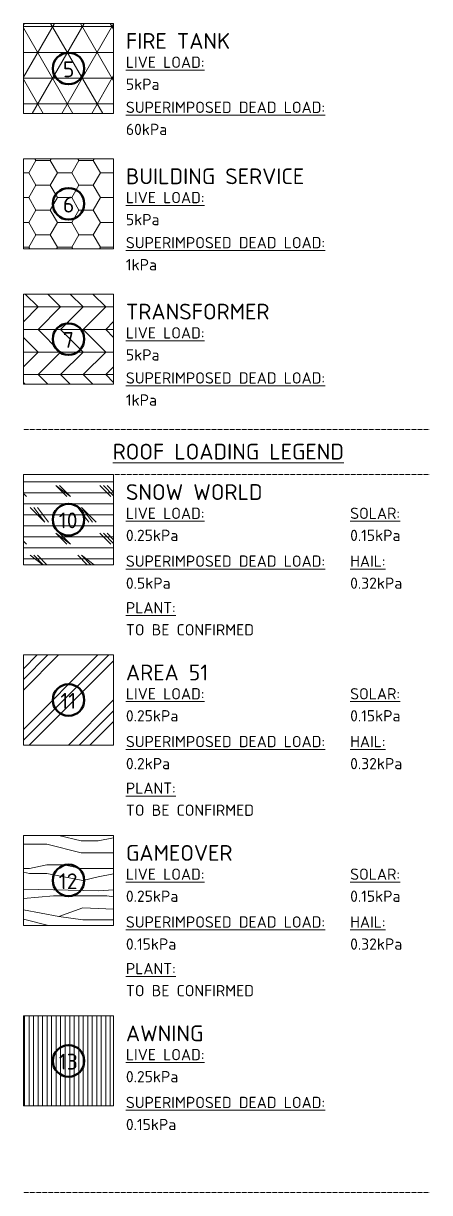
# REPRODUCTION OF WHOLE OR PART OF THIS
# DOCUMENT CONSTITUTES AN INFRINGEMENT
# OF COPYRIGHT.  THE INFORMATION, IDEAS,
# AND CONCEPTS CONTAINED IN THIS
# Model space of a CAD drawing. Header units: millimetres. Extents: x 674 to 609626, y -20132 to 4061356.
# Drawn here: x 674 to 9674, y -20132 to 5788 of the extents above; entities that cross this region are included whole.
import ezdxf

# ---------------------------------------------------------------- set-up
doc = ezdxf.new("R2010")
doc.units = ezdxf.units.MM
doc.linetypes.add('Dash', pattern=[7, 5, -2])
for name, color, linetype, lineweight in [('A-000-T_TEXT', 231, 'Continuous', 13), ('A-010-M_LINE', 90, 'Continuous', 18), ('A-060-M_DETAIL', 3, 'Continuous', 25), ('Z-060-M_DETAIL', 92, 'Continuous', 25), ('Z-200_P_REF_PLANE', 111, 'Dash', 13)]:
    doc.layers.add(name, color=color, linetype=linetype, lineweight=lineweight)
doc.styles.add('ISOCPEUR', font='isocpeur.ttf', dxfattribs={"height": 250})
doc.styles.add('ISOCPEUR_1', font='isocpeur.ttf', dxfattribs={"height": 350})
doc.styles.add('ISOCPEUR_B', font='', dxfattribs={"height": 350})
doc.styles.get('ISOCPEUR_B').set_extended_font_data('ISOCPEUR', bold=True)

# ---------------------------------------------------------------- blocks, each defined once
blk = doc.blocks.new('NRP_Load Tag _v2_ - NRP_Load Tag-532938-_0_0_ LOADING PLAN')
at = {"layer": 'A-060-M_DETAIL', "lineweight": 50}
for start, end in [(360, 180), (180, 0)]:
    blk.add_arc((1674, 16788), 350, start, end, dxfattribs=at)

msp = doc.modelspace()

# ---------------------------------------------------------------- hatches: boundary and pattern name
at = {"layer": 'Z-060-M_DETAIL', "lineweight": 18}
h = msp.add_hatch(dxfattribs=at)
h.set_pattern_fill('FP_5', color=133, style=0, pattern_type=2)
h.set_pattern_definition([(0, (0, 0), (0, 571.5), []), (60, (0, 0), (-494.934, 285.75), []), (120, (0, 0), (-494.934, -285.75), [])])
h.paths.add_polyline_path([(674, 5788), (674, 3788), (2674, 3788), (2674, 5788)])
h = msp.add_hatch(dxfattribs=at)
h.set_pattern_fill('FP_6', color=190, style=0, pattern_type=2)
h.set_pattern_definition([(0, (0, 0), (476.25, 274.963), [317.5, -635]), (120, (0, 0), (-476.25, 274.963), [317.5, -635]), (60, (0, 0), (6e-05, 549.926), [0, -635, 317.5, 0])])
h.paths.add_polyline_path([(674, 2788), (674, 788), (2674, 788), (2674, 2788)])
h = msp.add_hatch(dxfattribs=at)
h.set_pattern_fill('FP_7', color=12, style=0, pattern_type=2)
h.set_pattern_definition([(0, (0, 0), (0, 499.8), []), (315, (0, 0), (499.8, 0), [706.82, -706.82]), (45, (0, 0), (499.8, 0), [706.82, -706.82])])
h.paths.add_polyline_path([(674, -212), (674, -2212), (2674, -2212), (2674, -212)])
h = msp.add_hatch(dxfattribs=at)
h.set_pattern_fill('FP_8', color=40, style=0, pattern_type=2)
h.set_pattern_definition([(135, (6340, 6909), (8128, -16256), [459.8, -11035]), (143.13, (6339.8, 5933.4), (8127.99, -8128.01), [406.4, -40233.6]), (135, (6340, 4877), (8128, -16256), [459.8, -11035]), (143.13, (6339.8, 3901.4), (8127.99, -8128.01), [406.4, -40233.6]), (135, (6340, 2845), (8128, -16256), [459.8, -11035]), (135, (6340, 1869.4), (8128, -16256), [344.8, -11150]), (126.87, (6339.8, 812.8), (16256.04, -24383.97), [406.4, -40233.6]), (135, (6177, 0), (8128, -16256), [115, -11379.8]), (135, (6258.6, 7965.4), (8128, -16256), [230, -11264.8]), (126.87, (6258.6, 6908.8), (16256.04, -24383.97), [406.4, -40233.6]), (135, (6258.6, 5933.4), (8128, -16256), [344.8, -11150]), (126.87, (6258.6, 4876.8), (16256.04, -24383.97), [406.4, -40233.6]), (135, (6258.6, 3901.4), (8128, -16256), [344.8, -11150]), (126.87, (6258.6, 2844.8), (16256.04, -24383.97), [406.4, -40233.6]), (135, (6258.6, 1869.4), (8128, -16256), [344.8, -11150]), (126.87, (6258.6, 812.8), (16256.04, -24383.97), [406.4, -40233.6]), (153.435, (6177.3, 7965.4), (8128, -8128), [181.8, -17993]), (126.87, (6177.3, 6908.8), (16256.04, -24383.97), [406.4, -40233.6]), (135, (6177, 5933.4), (8128, -16256), [344.8, -11150]), (126.87, (6177.3, 4876.8), (16256.04, -24383.97), [406.4, -40233.6]), (135, (6177, 3901.4), (8128, -16256), [344.8, -11150]), (126.87, (6177.3, 2844.8), (16256.04, -24383.97), [406.4, -40233.6]), (135, (6177, 1869.4), (8128, -16256), [344.8, -11150]), (126.87, (6177.3, 812.8), (16256.04, -24383.97), [406.4, -40233.6]), (0, (0, 244), (0, 8128), []), (0, (0, 488), (0, 8128), []), (0, (0, 731.5), (0, 8128), []), (0, (0, 975), (0, 8128), []), (0, (0, 1219), (0, 8128), []), (0, (0, 1463), (0, 8128), []), (0, (0, 1707), (0, 8128), []), (0, (0, 2032), (0, 8128), []), (0, (0, 2276), (0, 8128), []), (0, (0, 2520), (0, 8128), []), (0, (0, 2763.5), (0, 8128), []), (0, (0, 3007), (0, 8128), []), (0, (0, 3251), (0, 8128), []), (0, (0, 3495), (0, 8128), []), (0, (0, 3739), (0, 8128), []), (0, (0, 4064), (0, 8128), []), (0, (0, 4308), (0, 8128), []), (0, (0, 4552), (0, 8128), []), (0, (0, 4795.5), (0, 8128), []), (0, (0, 5039), (0, 8128), []), (0, (0, 5283), (0, 8128), []), (0, (0, 5527), (0, 8128), []), (0, (0, 5771), (0, 8128), []), (0, (0, 6096), (0, 8128), []), (0, (0, 6340), (0, 8128), []), (0, (0, 6584), (0, 8128), []), (0, (0, 6827.5), (0, 8128), []), (0, (0, 7071), (0, 8128), []), (0, (0, 7315), (0, 8128), []), (0, (0, 7559), (0, 8128), []), (0, (0, 7803), (0, 8128), []), (135, (731.5, 325), (8128, -16256), [345, -11150]), (135, (81, 0), (8128, -16256), [115, -11379.8]), (135, (650, 325), (8128, -16256), [345, -11150]), (135, (569, 325), (8128, -16256), [345, -11150]), (135, (1707, 325), (8128, -16256), [345, -11150]), (153.435, (1138, 0), (8128, -8128), [181.8, -17993]), (143.13, (1706.9, 325.1), (8128, -8128), [406.4, -40233.6]), (153.435, (1056.6, 0), (8128, -8128), [181.8, -17993]), (135, (1625.6, 325), (8128, -16256), [345, -11150]), (153.435, (975.4, 0), (8128, -8128), [181.8, -17993]), (135, (731.5, 1382), (8128, -16256), [345, -11150]), (135, (244, 1869.4), (8128, -16256), [345, -11150]), (126.87, (243.8, 812.8), (16256.04, -24383.97), [406.4, -40233.6]), (135, (162.6, 1869.4), (8128, -16256), [230, -11264.8]), (135, (650, 1382), (8128, -16256), [345, -11150]), (123.69, (162.6, 812.8), (8128, -16256), [293, -29012.9]), (135, (81, 1869.4), (8128, -16256), [115, -11379.8]), (135, (569, 1382), (8128, -16256), [345, -11150]), (116.565, (81.3, 812.8), (8128, -24384), [181.8, -17993]), (135, (1219, 1869.4), (8128, -16256), [345, -11150]), (135, (1707, 1382), (8128, -16256), [345, -11150]), (126.87, (1219.2, 812.8), (16256.04, -24383.97), [406.4, -40233.6]), (135, (1138, 1869.4), (8128, -16256), [345, -11150]), (143.13, (1706.9, 1381.8), (8128, -8128), [406.4, -40233.6]), (126.87, (1138, 812.8), (16256.04, -24383.97), [406.4, -40233.6]), (143.13, (1138, 1869.4), (8128, -8128), [406.4, -40233.6]), (135, (1625.6, 1382), (8128, -16256), [345, -11150]), (135, (1138, 813), (8128, -16256), [459.8, -11035]), (135, (4226.6, 1869.4), (8128, -16256), [345, -11150]), (126.87, (4226.6, 812.8), (16256.04, -24383.97), [406.4, -40233.6]), (135, (4064, 0), (8128, -16256), [115, -11379.8]), (135, (4145, 1869.4), (8128, -16256), [345, -11150]), (126.87, (4145.3, 812.8), (16256.04, -24383.97), [406.4, -40233.6]), (135, (3983, 0), (8128, -16256), [115, -11379.8]), (135, (2763.5, 325), (8128, -16256), [345, -11150]), (135, (2113, 0), (8128, -16256), [115, -11379.8]), (135, (2682, 325), (8128, -16256), [345, -11150]), (135, (2032, 0), (8128, -16256), [115, -11379.8]), (135, (2601, 325), (8128, -16256), [345, -11150]), (135, (1951, 0), (8128, -16256), [115, -11379.8]), (135, (3739, 325), (8128, -16256), [345, -11150]), (153.435, (3170, 0), (8128, -8128), [181.8, -17993]), (143.13, (3738.9, 325.1), (8128, -8128), [406.4, -40233.6]), (153.435, (3088.6, 0), (8128, -8128), [181.8, -17993]), (135, (3657.6, 325), (8128, -16256), [345, -11150]), (153.435, (3007.4, 0), (8128, -8128), [181.8, -17993]), (143.13, (2275.8, 1869.4), (8128, -8128), [406.4, -40233.6]), (135, (2763.5, 1382), (8128, -16256), [345, -11150]), (135, (2276, 813), (8128, -16256), [459.8, -11035]), (135, (2194.6, 1869.4), (8128, -16256), [345, -11150]), (135, (2682, 1382), (8128, -16256), [345, -11150]), (126.87, (2194.6, 812.8), (16256.04, -24383.97), [406.4, -40233.6]), (135, (2113, 1869.4), (8128, -16256), [345, -11150]), (135, (2601, 1382), (8128, -16256), [345, -11150]), (126.87, (2113.3, 812.8), (16256.04, -24383.97), [406.4, -40233.6]), (135, (3251, 1869.4), (8128, -16256), [345, -11150]), (135, (3739, 1382), (8128, -16256), [345, -11150]), (126.87, (3251.2, 812.8), (16256.04, -24383.97), [406.4, -40233.6]), (135, (3170, 1869.4), (8128, -16256), [345, -11150]), (143.13, (3738.9, 1381.8), (8128, -8128), [406.4, -40233.6]), (126.87, (3170, 812.8), (16256.04, -24383.97), [406.4, -40233.6]), (143.13, (3170, 1869.4), (8128, -8128), [406.4, -40233.6]), (135, (3657.6, 1382), (8128, -16256), [345, -11150]), (135, (3170, 813), (8128, -16256), [459.8, -11035]), (153.435, (5202, 0), (8128, -8128), [181.8, -17993]), (153.435, (5120.6, 0), (8128, -8128), [181.8, -17993]), (135, (4795.5, 325), (8128, -16256), [345, -11150]), (135, (4145, 0), (8128, -16256), [115, -11379.8]), (135, (4714, 325), (8128, -16256), [345, -11150]), (135, (4633, 325), (8128, -16256), [345, -11150]), (153.435, (5039.4, 0), (8128, -8128), [181.8, -17993]), (135, (5771, 325), (8128, -16256), [345, -11150]), (143.13, (5770.9, 325.1), (8128, -8128), [406.4, -40233.6]), (135, (6096, 0), (8128, -16256), [115, -11379.8]), (135, (5689.6, 325), (8128, -16256), [345, -11150]), (135, (6015, 0), (8128, -16256), [115, -11379.8]), (135, (5283, 1869.4), (8128, -16256), [344.8, -11150]), (126.87, (5283.2, 812.8), (16256.04, -24383.97), [406.4, -40233.6]), (135, (5202, 1869.4), (8128, -16256), [344.8, -11150]), (126.87, (5202, 812.8), (16256.04, -24383.97), [406.4, -40233.6]), (143.13, (5202, 1869.4), (8127.99, -8128.01), [406.4, -40233.6]), (135, (5202, 813), (8128, -16256), [459.8, -11035]), (143.13, (4307.8, 1869.4), (8128, -8128), [406.4, -40233.6]), (135, (4795.5, 1382), (8128, -16256), [345, -11150]), (126.87, (4307.8, 812.8), (16256.04, -24383.97), [406.4, -40233.6]), (135, (4714, 1382), (8128, -16256), [345, -11150]), (135, (4633, 1382), (8128, -16256), [345, -11150]), (135, (5771, 1382), (8128, -16256), [344.8, -11150]), (143.13, (5770.9, 1381.8), (8127.99, -8128.01), [406.4, -40233.6]), (135, (5689.6, 1382), (8128, -16256), [344.8, -11150]), (126.87, (1219.2, 4876.8), (16256.04, -24383.97), [406.4, -40233.6]), (126.87, (243.8, 4876.8), (16256.04, -24383.97), [406.4, -40233.6]), (126.87, (1138, 4876.8), (16256.04, -24383.97), [406.4, -40233.6]), (123.69, (162.6, 4876.8), (8128, -16256), [293, -29012.9]), (135, (1138, 4877), (8128, -16256), [459.8, -11035]), (135, (731.5, 3414), (8128, -16256), [344.8, -11150]), (135, (731.5, 2357), (8128, -16256), [345, -11150]), (126.87, (243.8, 2844.8), (16256.04, -24383.97), [406.4, -40233.6]), (135, (650, 3414), (8128, -16256), [344.8, -11150]), (123.69, (162.6, 2844.8), (8128, -16256), [293, -29012.9]), (135, (650, 2357), (8128, -16256), [345, -11150]), (135, (569, 3414), (8128, -16256), [344.8, -11150]), (116.565, (81.3, 2844.8), (8128, -24384), [181.8, -17993]), (135, (569, 2357), (8128, -16256), [345, -11150]), (135, (1707, 3414), (8128, -16256), [344.8, -11150]), (126.87, (1219.2, 2844.8), (16256.04, -24383.97), [406.4, -40233.6]), (135, (1707, 2357), (8128, -16256), [345, -11150]), (143.13, (1706.9, 3413.8), (8127.99, -8128.01), [406.4, -40233.6]), (126.87, (1138, 2844.8), (16256.04, -24383.97), [406.4, -40233.6]), (143.13, (1706.9, 2357.1), (8128, -8128), [406.4, -40233.6]), (135, (1625.6, 3414), (8128, -16256), [344.8, -11150]), (135, (1138, 2845), (8128, -16256), [459.8, -11035]), (135, (1625.6, 2357), (8128, -16256), [345, -11150]), (135, (731.5, 4389), (8128, -16256), [344.8, -11150]), (135, (244, 3901.4), (8128, -16256), [344.8, -11150]), (135, (650, 4389), (8128, -16256), [344.8, -11150]), (135, (162.6, 3901.4), (8128, -16256), [230, -11264.8]), (116.565, (81.3, 4876.8), (8128, -24384), [181.8, -17993]), (135, (569, 4389), (8128, -16256), [344.8, -11150]), (135, (81, 3901.4), (8128, -16256), [115, -11379.8]), (135, (1707, 4389), (8128, -16256), [344.8, -11150]), (135, (1219, 3901.4), (8128, -16256), [344.8, -11150]), (143.13, (1706.9, 4389.1), (8127.99, -8128.01), [406.4, -40233.6]), (135, (1138, 3901.4), (8128, -16256), [344.8, -11150]), (135, (1625.6, 4389), (8128, -16256), [344.8, -11150]), (143.13, (1138, 3901.4), (8127.99, -8128.01), [406.4, -40233.6]), (135, (1707, 6421), (8128, -16256), [344.8, -11150]), (135, (731.5, 6421), (8128, -16256), [344.8, -11150]), (143.13, (1706.9, 6421.1), (8127.99, -8128.01), [406.4, -40233.6]), (135, (650, 6421), (8128, -16256), [344.8, -11150]), (135, (1625.6, 6421), (8128, -16256), [344.8, -11150]), (135, (569, 6421), (8128, -16256), [344.8, -11150]), (135, (731.5, 5446), (8128, -16256), [344.8, -11150]), (135, (244, 5933.4), (8128, -16256), [344.8, -11150]), (135, (162.6, 5933.4), (8128, -16256), [230, -11264.8]), (135, (650, 5446), (8128, -16256), [344.8, -11150]), (135, (81, 5933.4), (8128, -16256), [115, -11379.8]), (135, (569, 5446), (8128, -16256), [344.8, -11150]), (135, (1219, 5933.4), (8128, -16256), [344.8, -11150]), (135, (1707, 5446), (8128, -16256), [344.8, -11150]), (135, (1138, 5933.4), (8128, -16256), [344.8, -11150]), (143.13, (1706.9, 5445.8), (8127.99, -8128.01), [406.4, -40233.6]), (143.13, (1138, 5933.4), (8127.99, -8128.01), [406.4, -40233.6]), (135, (1625.6, 5446), (8128, -16256), [344.8, -11150]), (135, (731.5, 7478), (8128, -16256), [344.8, -11150]), (126.87, (243.8, 6908.8), (16256.04, -24383.97), [406.4, -40233.6]), (135, (650, 7478), (8128, -16256), [344.8, -11150]), (123.69, (162.6, 6908.8), (8128, -16256), [293, -29012.9]), (135, (569, 7478), (8128, -16256), [344.8, -11150]), (116.565, (81.3, 6908.8), (8128, -24384), [181.8, -17993]), (135, (1707, 7478), (8128, -16256), [344.8, -11150]), (126.87, (1219.2, 6908.8), (16256.04, -24383.97), [406.4, -40233.6]), (143.13, (1706.9, 7477.8), (8127.99, -8128.01), [406.4, -40233.6]), (126.87, (1138, 6908.8), (16256.04, -24383.97), [406.4, -40233.6]), (135, (1625.6, 7478), (8128, -16256), [344.8, -11150]), (135, (1138, 6909), (8128, -16256), [459.8, -11035]), (126.87, (5283.2, 4876.8), (16256.04, -24383.97), [406.4, -40233.6]), (135, (4308, 4877), (8128, -16256), [459.8, -11035]), (126.87, (3251.2, 4876.8), (16256.04, -24383.97), [406.4, -40233.6]), (135, (2276, 4877), (8128, -16256), [459.8, -11035]), (126.87, (5202, 4876.8), (16256.04, -24383.97), [406.4, -40233.6]), (126.87, (4226.6, 4876.8), (16256.04, -24383.97), [406.4, -40233.6]), (126.87, (3170, 4876.8), (16256.04, -24383.97), [406.4, -40233.6]), (126.87, (2194.6, 4876.8), (16256.04, -24383.97), [406.4, -40233.6]), (135, (5202, 4877), (8128, -16256), [459.8, -11035]), (126.87, (4145.3, 4876.8), (16256.04, -24383.97), [406.4, -40233.6]), (135, (3170, 4877), (8128, -16256), [459.8, -11035]), (126.87, (2113.3, 4876.8), (16256.04, -24383.97), [406.4, -40233.6]), (135, (4226.6, 3901.4), (8128, -16256), [344.8, -11150]), (126.87, (4226.6, 2844.8), (16256.04, -24383.97), [406.4, -40233.6]), (135, (4145, 3901.4), (8128, -16256), [344.8, -11150]), (126.87, (4145.3, 2844.8), (16256.04, -24383.97), [406.4, -40233.6]), (135, (2763.5, 3414), (8128, -16256), [344.8, -11150]), (135, (2276, 2845), (8128, -16256), [459.8, -11035]), (135, (2763.5, 2357), (8128, -16256), [345, -11150]), (135, (2682, 3414), (8128, -16256), [344.8, -11150]), (126.87, (2194.6, 2844.8), (16256.04, -24383.97), [406.4, -40233.6]), (135, (2682, 2357), (8128, -16256), [345, -11150]), (135, (2601, 3414), (8128, -16256), [344.8, -11150]), (126.87, (2113.3, 2844.8), (16256.04, -24383.97), [406.4, -40233.6]), (135, (2601, 2357), (8128, -16256), [345, -11150]), (135, (3739, 3414), (8128, -16256), [344.8, -11150]), (126.87, (3251.2, 2844.8), (16256.04, -24383.97), [406.4, -40233.6]), (135, (3739, 2357), (8128, -16256), [344.8, -11150]), (143.13, (3738.9, 3413.8), (8127.99, -8128.01), [406.4, -40233.6]), (126.87, (3170, 2844.8), (16256.04, -24383.97), [406.4, -40233.6]), (143.13, (3738.9, 2357.1), (8127.99, -8128.01), [406.4, -40233.6]), (135, (3657.6, 3414), (8128, -16256), [344.8, -11150]), (135, (3170, 2845), (8128, -16256), [459.8, -11035]), (135, (3657.6, 2357), (8128, -16256), [344.8, -11150]), (135, (2763.5, 4389), (8128, -16256), [344.8, -11150]), (143.13, (2275.8, 3901.4), (8127.99, -8128.01), [406.4, -40233.6]), (135, (2682, 4389), (8128, -16256), [344.8, -11150]), (135, (2194.6, 3901.4), (8128, -16256), [344.8, -11150]), (135, (2601, 4389), (8128, -16256), [344.8, -11150]), (135, (2113, 3901.4), (8128, -16256), [344.8, -11150]), (135, (3739, 4389), (8128, -16256), [344.8, -11150]), (135, (3251, 3901.4), (8128, -16256), [344.8, -11150]), (143.13, (3738.9, 4389.1), (8127.99, -8128.01), [406.4, -40233.6]), (135, (3170, 3901.4), (8128, -16256), [344.8, -11150]), (135, (3657.6, 4389), (8128, -16256), [344.8, -11150]), (143.13, (3170, 3901.4), (8127.99, -8128.01), [406.4, -40233.6]), (126.87, (5283.2, 2844.8), (16256.04, -24383.97), [406.4, -40233.6]), (126.87, (5202, 2844.8), (16256.04, -24383.97), [406.4, -40233.6]), (135, (5202, 2845), (8128, -16256), [459.8, -11035]), (135, (4795.5, 3414), (8128, -16256), [344.8, -11150]), (135, (4308, 2845), (8128, -16256), [459.8, -11035]), (135, (4795.5, 2357), (8128, -16256), [344.8, -11150]), (135, (4714, 3414), (8128, -16256), [344.8, -11150]), (135, (4714, 2357), (8128, -16256), [344.8, -11150]), (135, (4633, 3414), (8128, -16256), [344.8, -11150]), (135, (4633, 2357), (8128, -16256), [344.8, -11150]), (135, (5771, 3414), (8128, -16256), [344.8, -11150]), (135, (5771, 2357), (8128, -16256), [344.8, -11150]), (143.13, (5770.9, 3413.8), (8127.99, -8128.01), [406.4, -40233.6]), (143.13, (5770.9, 2357.1), (8127.99, -8128.01), [406.4, -40233.6]), (135, (5689.6, 3414), (8128, -16256), [344.8, -11150]), (135, (5689.6, 2357), (8128, -16256), [344.8, -11150]), (135, (5283, 3901.4), (8128, -16256), [344.8, -11150]), (135, (5202, 3901.4), (8128, -16256), [344.8, -11150]), (143.13, (5202, 3901.4), (8127.99, -8128.01), [406.4, -40233.6]), (135, (4795.5, 4389), (8128, -16256), [344.8, -11150]), (143.13, (4307.8, 3901.4), (8127.99, -8128.01), [406.4, -40233.6]), (135, (4714, 4389), (8128, -16256), [344.8, -11150]), (135, (4633, 4389), (8128, -16256), [344.8, -11150]), (135, (5771, 4389), (8128, -16256), [344.8, -11150]), (143.13, (5770.9, 4389.1), (8127.99, -8128.01), [406.4, -40233.6]), (135, (5689.6, 4389), (8128, -16256), [344.8, -11150]), (126.87, (4226.6, 6908.8), (16256.04, -24383.97), [406.4, -40233.6]), (135, (4226.6, 5933.4), (8128, -16256), [344.8, -11150]), (126.87, (4145.3, 6908.8), (16256.04, -24383.97), [406.4, -40233.6]), (135, (4145, 5933.4), (8128, -16256), [344.8, -11150]), (135, (3739, 6421), (8128, -16256), [344.8, -11150]), (135, (2763.5, 6421), (8128, -16256), [344.8, -11150]), (143.13, (3738.9, 6421.1), (8127.99, -8128.01), [406.4, -40233.6]), (135, (2682, 6421), (8128, -16256), [344.8, -11150]), (135, (3657.6, 6421), (8128, -16256), [344.8, -11150]), (135, (2601, 6421), (8128, -16256), [344.8, -11150]), (143.13, (2275.8, 5933.4), (8127.99, -8128.01), [406.4, -40233.6]), (135, (2763.5, 5446), (8128, -16256), [344.8, -11150]), (135, (2194.6, 5933.4), (8128, -16256), [344.8, -11150]), (135, (2682, 5446), (8128, -16256), [344.8, -11150]), (135, (2113, 5933.4), (8128, -16256), [344.8, -11150]), (135, (2601, 5446), (8128, -16256), [344.8, -11150]), (135, (3251, 5933.4), (8128, -16256), [344.8, -11150]), (135, (3739, 5446), (8128, -16256), [344.8, -11150]), (135, (3170, 5933.4), (8128, -16256), [344.8, -11150]), (143.13, (3738.9, 5445.8), (8127.99, -8128.01), [406.4, -40233.6]), (143.13, (3170, 5933.4), (8127.99, -8128.01), [406.4, -40233.6]), (135, (3657.6, 5446), (8128, -16256), [344.8, -11150]), (135, (2763.5, 7478), (8128, -16256), [344.8, -11150]), (135, (2276, 6909), (8128, -16256), [459.8, -11035]), (135, (2682, 7478), (8128, -16256), [344.8, -11150]), (126.87, (2194.6, 6908.8), (16256.04, -24383.97), [406.4, -40233.6]), (135, (2601, 7478), (8128, -16256), [344.8, -11150]), (126.87, (2113.3, 6908.8), (16256.04, -24383.97), [406.4, -40233.6]), (135, (3739, 7478), (8128, -16256), [344.8, -11150]), (126.87, (3251.2, 6908.8), (16256.04, -24383.97), [406.4, -40233.6]), (143.13, (3738.9, 7477.8), (8127.99, -8128.01), [406.4, -40233.6]), (126.87, (3170, 6908.8), (16256.04, -24383.97), [406.4, -40233.6]), (135, (3657.6, 7478), (8128, -16256), [344.8, -11150]), (135, (3170, 6909), (8128, -16256), [459.8, -11035]), (135, (5771, 6421), (8128, -16256), [344.8, -11150]), (135, (4795.5, 6421), (8128, -16256), [344.8, -11150]), (143.13, (5770.9, 6421.1), (8127.99, -8128.01), [406.4, -40233.6]), (135, (4714, 6421), (8128, -16256), [344.8, -11150]), (135, (5689.6, 6421), (8128, -16256), [344.8, -11150]), (135, (4633, 6421), (8128, -16256), [344.8, -11150]), (135, (5283, 5933.4), (8128, -16256), [344.8, -11150]), (135, (5202, 5933.4), (8128, -16256), [344.8, -11150]), (143.13, (5202, 5933.4), (8127.99, -8128.01), [406.4, -40233.6]), (143.13, (4307.8, 5933.4), (8127.99, -8128.01), [406.4, -40233.6]), (135, (4795.5, 5446), (8128, -16256), [344.8, -11150]), (135, (4714, 5446), (8128, -16256), [344.8, -11150]), (135, (4633, 5446), (8128, -16256), [344.8, -11150]), (135, (5771, 5446), (8128, -16256), [344.8, -11150]), (143.13, (5770.9, 5445.8), (8127.99, -8128.01), [406.4, -40233.6]), (135, (5689.6, 5446), (8128, -16256), [344.8, -11150]), (126.87, (5283.2, 6908.8), (16256.04, -24383.97), [406.4, -40233.6]), (126.87, (5202, 6908.8), (16256.04, -24383.97), [406.4, -40233.6]), (135, (5202, 6909), (8128, -16256), [459.8, -11035]), (135, (4795.5, 7478), (8128, -16256), [344.8, -11150]), (135, (4308, 6909), (8128, -16256), [459.8, -11035]), (135, (4714, 7478), (8128, -16256), [344.8, -11150]), (135, (4633, 7478), (8128, -16256), [344.8, -11150]), (135, (5771, 7478), (8128, -16256), [344.8, -11150]), (143.13, (5770.9, 7477.8), (8127.99, -8128.01), [406.4, -40233.6]), (135, (5689.6, 7478), (8128, -16256), [344.8, -11150]), (153.435, (244, 7965.4), (8128, -8128), [181.8, -17993]), (153.435, (162.6, 7965.4), (8128, -8128), [181.8, -17993]), (135, (81, 7965.4), (8128, -16256), [115, -11379.8]), (135, (1219, 7965.4), (8128, -16256), [115, -11379.8]), (135, (1138, 7965.4), (8128, -16256), [115, -11379.8]), (153.435, (1138, 7965.4), (8128, -8128), [181.8, -17993]), (153.435, (2276, 7965.4), (8128, -8128), [181.8, -17993]), (153.435, (2194.6, 7965.4), (8128, -8128), [181.8, -17993]), (153.435, (2113.3, 7965.4), (8128, -8128), [181.8, -17993]), (135, (3251, 7965.4), (8128, -16256), [115, -11379.8]), (135, (3170, 7965.4), (8128, -16256), [115, -11379.8]), (153.435, (3170, 7965.4), (8128, -8128), [181.8, -17993]), (153.435, (5202, 7965.4), (8128, -8128), [181.8, -17993]), (153.435, (4308, 7965.4), (8128, -8128), [181.8, -17993]), (153.435, (4226.6, 7965.4), (8128, -8128), [181.8, -17993]), (153.435, (4145.3, 7965.4), (8128, -8128), [181.8, -17993]), (135, (5283, 7965.4), (8128, -16256), [115, -11379.8]), (135, (5202, 7965.4), (8128, -16256), [115, -11379.8]), (135, (6827.5, 325), (8128, -16256), [345, -11150]), (153.435, (7234, 0), (8128, -8128), [181.8, -17993]), (135, (6746, 325), (8128, -16256), [345, -11150]), (153.435, (7152.6, 0), (8128, -8128), [181.8, -17993]), (135, (6665, 325), (8128, -16256), [345, -11150]), (153.435, (7071.4, 0), (8128, -8128), [181.8, -17993]), (135, (7803, 325), (8128, -16256), [344.8, -11150]), (143.13, (7802.9, 325.1), (8127.99, -8128.01), [406.4, -40233.6]), (135, (8128, 0), (8128, -16256), [115, -11379.8]), (135, (7721.6, 325), (8128, -16256), [344.8, -11150]), (135, (8047, 0), (8128, -16256), [115, -11379.8]), (135, (7315, 1869.4), (8128, -16256), [344.8, -11150]), (126.87, (7315.2, 812.8), (16256.04, -24383.97), [406.4, -40233.6]), (135, (6827.5, 1382), (8128, -16256), [344.8, -11150]), (135, (7234, 1869.4), (8128, -16256), [344.8, -11150]), (135, (6746, 1382), (8128, -16256), [344.8, -11150]), (126.87, (7234, 812.8), (16256.04, -24383.97), [406.4, -40233.6]), (143.13, (7234, 1869.4), (8127.99, -8128.01), [406.4, -40233.6]), (135, (6665, 1382), (8128, -16256), [344.8, -11150]), (135, (7234, 813), (8128, -16256), [459.8, -11035]), (135, (7803, 1382), (8128, -16256), [344.8, -11150]), (135, (8128, 2032), (8128, -16256), [115, -11379.8]), (143.13, (7802.9, 1381.8), (8127.99, -8128.01), [406.4, -40233.6]), (135, (8128, 1056.6), (8128, -16256), [115, -11379.8]), (116.565, (8046.7, 1950.7), (8128, -24384), [181.8, -17993]), (135, (7721.6, 1382), (8128, -16256), [344.8, -11150]), (116.565, (8046.7, 975.4), (8128, -24384), [181.8, -17993]), (126.87, (7315.2, 4876.8), (16256.04, -24383.97), [406.4, -40233.6]), (126.87, (7234, 4876.8), (16256.04, -24383.97), [406.4, -40233.6]), (116.565, (8046.7, 5039.4), (8128, -24384), [181.8, -17993]), (135, (7234, 4877), (8128, -16256), [459.8, -11035]), (126.87, (7315.2, 2844.8), (16256.04, -24383.97), [406.4, -40233.6]), (135, (6827.5, 3414), (8128, -16256), [344.8, -11150]), (135, (6827.5, 2357), (8128, -16256), [344.8, -11150]), (135, (6746, 3414), (8128, -16256), [344.8, -11150]), (126.87, (7234, 2844.8), (16256.04, -24383.97), [406.4, -40233.6]), (135, (6746, 2357), (8128, -16256), [344.8, -11150]), (135, (6665, 3414), (8128, -16256), [344.8, -11150]), (135, (7234, 2845), (8128, -16256), [459.8, -11035]), (135, (6665, 2357), (8128, -16256), [344.8, -11150]), (135, (7803, 3414), (8128, -16256), [344.8, -11150]), (0, (8047, 3170), (0, 8128), [81.3, -8046.7]), (135, (7803, 2357), (8128, -16256), [344.8, -11150]), (143.13, (7802.9, 3413.8), (8127.99, -8128.01), [406.4, -40233.6]), (135, (8128, 3088.6), (8128, -16256), [115, -11379.8]), (143.13, (7802.9, 2357.1), (8127.99, -8128.01), [406.4, -40233.6]), (135, (7721.6, 3414), (8128, -16256), [344.8, -11150]), (116.565, (8046.7, 3007.4), (8128, -24384), [181.8, -17993]), (135, (7721.6, 2357), (8128, -16256), [344.8, -11150]), (135, (7315, 3901.4), (8128, -16256), [344.8, -11150]), (135, (6827.5, 4389), (8128, -16256), [344.8, -11150]), (135, (6746, 4389), (8128, -16256), [344.8, -11150]), (135, (7234, 3901.4), (8128, -16256), [344.8, -11150]), (135, (6665, 4389), (8128, -16256), [344.8, -11150]), (143.13, (7234, 3901.4), (8127.99, -8128.01), [406.4, -40233.6]), (135, (7803, 4389), (8128, -16256), [344.8, -11150]), (0, (8047, 4145), (0, 8128), [81.3, -8046.7]), (143.13, (7802.9, 4389.1), (8127.99, -8128.01), [406.4, -40233.6]), (135, (8128, 4064), (8128, -16256), [115, -11379.8]), (135, (7721.6, 4389), (8128, -16256), [344.8, -11150]), (116.565, (8046.7, 3982.7), (8128, -24384), [181.8, -17993]), (135, (7803, 6421), (8128, -16256), [344.8, -11150]), (135, (6827.5, 6421), (8128, -16256), [344.8, -11150]), (143.13, (7802.9, 6421.1), (8127.99, -8128.01), [406.4, -40233.6]), (135, (6746, 6421), (8128, -16256), [344.8, -11150]), (135, (7721.6, 6421), (8128, -16256), [344.8, -11150]), (135, (6665, 6421), (8128, -16256), [344.8, -11150]), (135, (7315, 5933.4), (8128, -16256), [344.8, -11150]), (135, (6827.5, 5446), (8128, -16256), [344.8, -11150]), (135, (7234, 5933.4), (8128, -16256), [344.8, -11150]), (135, (6746, 5446), (8128, -16256), [344.8, -11150]), (143.13, (7234, 5933.4), (8127.99, -8128.01), [406.4, -40233.6]), (135, (6665, 5446), (8128, -16256), [344.8, -11150]), (135, (7803, 5446), (8128, -16256), [344.8, -11150]), (135, (8128, 6096), (8128, -16256), [115, -11379.8]), (143.13, (7802.9, 5445.8), (8127.99, -8128.01), [406.4, -40233.6]), (135, (8128, 5120.6), (8128, -16256), [115, -11379.8]), (116.565, (8046.7, 6014.7), (8128, -24384), [181.8, -17993]), (135, (7721.6, 5446), (8128, -16256), [344.8, -11150]), (126.87, (7315.2, 6908.8), (16256.04, -24383.97), [406.4, -40233.6]), (135, (6827.5, 7478), (8128, -16256), [344.8, -11150]), (135, (6746, 7478), (8128, -16256), [344.8, -11150]), (126.87, (7234, 6908.8), (16256.04, -24383.97), [406.4, -40233.6]), (135, (6665, 7478), (8128, -16256), [344.8, -11150]), (135, (7234, 6909), (8128, -16256), [459.8, -11035]), (135, (7803, 7478), (8128, -16256), [344.8, -11150]), (143.13, (7802.9, 7477.8), (8127.99, -8128.01), [406.4, -40233.6]), (135, (8128, 7152.6), (8128, -16256), [115, -11379.8]), (135, (7721.6, 7478), (8128, -16256), [344.8, -11150]), (116.565, (8046.7, 7071.4), (8128, -24384), [181.8, -17993]), (135, (7315, 7965.4), (8128, -16256), [115, -11379.8]), (153.435, (6340, 7965.4), (8128, -8128), [181.8, -17993]), (135, (7234, 7965.4), (8128, -16256), [115, -11379.8]), (153.435, (7234, 7965.4), (8128, -8128), [181.8, -17993])])
h.paths.add_polyline_path([(674, -4212), (674, -6212), (2674, -6212), (2674, -4212)])
h = msp.add_hatch(dxfattribs=at)
h.set_pattern_fill('FP_9', color=171, style=0, pattern_type=2)
h.set_pattern_definition([(45, (0, 0), (-673.52, 673.52), []), (45, (238.1, 0), (0, 1347.04), []), (45, (-238.1, 0), (0, 1347.04), [])])
h.paths.add_polyline_path([(674, -8212), (674, -10212), (2674, -10212), (2674, -8212)])
h = msp.add_hatch(dxfattribs=at)
h.set_pattern_fill('FP_10', color=212, style=0, pattern_type=2)
h.set_pattern_definition([(0, (2705, 2971.8), (0, 3810), [762, -3048]), (8.973, (2743.2, 914.4), (22859.9732, 3810.1502), [732.87, -72553.94]), (5.711, (2705.1, 1143), (34289.9675, 3810.244), [765.8, -37524.22]), (344.578, (2705.1, 2286), (41910.0184, -11429.8789), [1146.17, -113470.86]), (353.66, (2781.3, 3543.3), (3810.001, 0.015), [690.02, -33811]), (345.069, (2895.6, 1371.6), (15240.027, -3809.8875), [591.47, -58555.63]), (348.69, (1562.1, 3581.4), (3810, -0.005), [1554.2, -17873.08]), (5.711, (2743.2, 571.5), (34289.967, 3810.244), [382.9, -37907.12]), (0, (2705, 2171.7), (0, 3810), [381, -3429]), (0, (1943, 2629), (0, 3810), [1143, -2667]), (11.31, (2705.1, 3200.4), (15239.993, 3810.017), [388.54, -19038.7]), (2.726, (2324.1, 1790.7), (76200.0214, 3809.5862), [801, -79299.66]), (352.405, (2514.6, 1676.4), (30479.973, -3810.189), [576.56, -57079.2]), (0, (2324, 228.6), (0, 3810), [762, -3048]), (358.831, (1943.1, 38.1), (3810.00117, 0.00933), [1867.29, -184861.58]), (0, (1943, 2895.6), (0, 3810), [381, -3429]), (0, (2324, 3200.4), (0, 3810), [381, -3429]), (0, (609.6, 3543.3), (0, 3810), [571.5, -3238.5]), (350.538, (1638.3, 3733.8), (3810, 0.021), [1158.77, -22016.56]), (0, (419, 3733.8), (0, 3810), [762, -3048]), (0, (0, 304.8), (0, 3810), [419.1, -3390.9]), (0, (1943, 495.3), (0, 3810), [381, -3429]), (0, (0, 609.6), (0, 3810), [800.1, -3009.9]), (5.44, (1943.1, 838.2), (38100.0188, 3809.7806), [803.72, -79568.31]), (0, (1981.2, 1143), (0, 3810), [723.9, -3086.1]), (0, (0, 1219.2), (0, 3810), [419.1, -3390.9]), (358.831, (457.2, 1828.8), (3810.00117, 0.00933), [1867.29, -184861.58]), (0, (800, 2171.7), (0, 3810), [381, -3429]), (0, (419, 2286), (0, 3810), [381, -3429]), (0, (1943, 2286), (0, 3810), [762, -3048]), (0, (1181, 2362.2), (0, 3810), [381, -3429]), (0, (419, 2819.4), (0, 3810), [762, -3048]), (19.654, (1447.8, 1219.2), (41909.948, 15240.1254), [566.4, -56073.32]), (11.31, (800.1, 2286), (15239.993, 3810.017), [388.54, -19038.7]), (11.31, (2324.1, 2095.5), (15239.993, 3810.017), [388.54, -19038.7]), (5.711, (1181.1, 3543.3), (34289.9675, 3810.244), [382.9, -37907.12]), (349.695, (0, 3810), (22859.9864, -3810.0594), [425.97, -42171.12]), (348.69, (419.1, 304.8), (3810, -0.005), [388.54, -19038.7]), (90, (800, 228.6), (-3810, 2e-13), [5, -3805]), (346.608, (0, 2362.2), (64770.1075, -15239.4323), [822.47, -81424.1]), (11.31, (2324.1, 2895.6), (15239.993, 3810.017), [388.54, -19038.7]), (10.305, (2324.1, 495.3), (19049.986, 3810.052), [425.97, -42171.12]), (348.69, (1181.1, 2171.7), (3810, -0.005), [388.54, -19038.7]), (348.69, (1562.1, 2362.2), (3810, -0.005), [388.54, -19038.7]), (341.565, (0, 1981.2), (3810, -0.002), [481.93, -11566.34]), (345.964, (419.1, 3276.6), (3810, 0.02), [1570.9, -14138.12]), (343.301, (1181.1, 3543.3), (26670.026, -7619.883), [1193.33, -38584.23]), (0, (1181, 3733.8), (0, 3810), [457.2, -3352.8]), (345.964, (800.1, 609.6), (3810, 0.02), [1570.9, -14138.12]), (345.964, (419.1, 876.3), (3810, 0.02), [1570.9, -14138.12]), (345.964, (419.1, 1219.2), (3810, 0.02), [1570.9, -14138.12]), (349.695, (0, 2895.6), (22859.9864, -3810.0594), [425.97, -42171.12]), (345.964, (1181.1, 2819.4), (3810, 0.02), [785.45, -14923.6]), (349.695, (0, 1676.4), (22859.9864, -3810.0594), [425.97, -42171.12]), (357.614, (1981.2, 1409.7), (3810, -0.0021), [915.19, -90604.14]), (349.695, (1562.1, 2095.5), (22859.9864, -3810.0594), [425.97, -42171.12]), (12.529, (1981.2, 2019.3), (15239.988, 3810.051), [351.26, -34775.2]), (349.563, (0, 1485.9), (41910.05235, -7619.65143), [1472.16, -145743.76]), (351.87, (1447.8, 1219.2), (3809.998, 0.006), [538.8, -26401.95]), (4.764, (419.1, 1600.2), (41909.9734, 3810.2596), [917.57, -44960.9]), (0, (1333.5, 1676.4), (0, 3810), [1181.1, -2628.9]), (344.745, (0, 3390.9), (15240.005, -3809.967), [434.4, -43006.27]), (350.538, (800.1, 228.6), (3810, 0.02), [1158.77, -22016.56]), (340.017, (0, 1028.7), (11430.0065, -3809.978), [445.95, -44148.95]), (0, (3086, 3276.6), (0, 3810), [190.5, -3619.5]), (0, (3086, 1600.2), (0, 3810), [381, -3429]), (11.31, (3086.1, 228.6), (15239.993, 3810.017), [388.54, -19038.7]), (0, (3124.2, 609.6), (0, 3810), [685.8, -3124.2]), (343.301, (3086.1, 2628.9), (26670.026, -7619.883), [397.77, -39379.78]), (348.021, (3124.2, 1828.8), (72390.07866, -15243.8031), [701.07, -127827.95]), (90, (3086, 228.6), (-3810, 2e-13), [5, -3805]), (0, (3467, 304.8), (0, 3810), [342.9, -3467.1]), (0, (3467, 1028.7), (0, 3810), [342.9, -3467.1]), (0, (3467, 1219.2), (0, 3810), [342.9, -3467.1]), (336.038, (3467.1, 2514.6), (26670.08, -11429.763), [375.24, -37148.88]), (348.516, (3467.1, 2971.8), (19049.98017, -3810.69184), [349.903, -248471.15]), (341.565, (3467.1, 1600.2), (3810, -0.002), [361.45, -11686.8]), (347.471, (3467.1, 3467.1), (19049.988, -3810.065), [351.26, -34775.2])])
h.paths.add_polyline_path([(674, -12212), (674, -14212), (2674, -14212), (2674, -12212)])
h = msp.add_hatch(dxfattribs=at)
h.set_pattern_fill('FP_11', color=30, style=0, pattern_type=2)
h.set_pattern_definition([(90, (0, 0), (-100, 6e-15), [])])
h.paths.add_polyline_path([(674, -16212), (674, -18212), (2674, -18212), (2674, -16212)])

# ---------------------------------------------------------------- linework, layer by layer
at = {"layer": 'A-010-M_LINE'}
for p, q in [((2674, 5788), (674, 5788)), ((674, 5788), (674, 3788)), ((2674, 3788), (2674, 5788)), ((674, 3788), (2674, 3788)), ((2674, 2788), (674, 2788)), ((674, 2788), (674, 788)), ((2674, 788), (2674, 2788)), ((674, 788), (2674, 788)), ((2674, -212), (674, -212)), ((674, -212), (674, -2212)), ((2674, -2212), (2674, -212)), ((674, -2212), (2674, -2212)), ((2674, -4212), (674, -4212)), ((674, -4212), (674, -6212)), ((2674, -6212), (2674, -4212)), ((674, -6212), (2674, -6212)), ((2674, -8212), (674, -8212)), ((674, -8212), (674, -10212)), ((2674, -10212), (2674, -8212)), ((674, -10212), (2674, -10212)), ((2674, -12212), (674, -12212)), ((674, -12212), (674, -14212)), ((2674, -14212), (2674, -12212)), ((674, -14212), (2674, -14212)), ((2674, -16212), (674, -16212)), ((674, -16212), (674, -18212)), ((2674, -18212), (2674, -16212)), ((674, -18212), (2674, -18212))]:
    msp.add_line(p, q, dxfattribs=at)
at = {"layer": 'Z-200_P_REF_PLANE'}
for p, q in [((674, -3212), (9674, -3212)), ((674, -4212), (9674, -4212)), ((674, -20132), (9674, -20132))]:
    msp.add_line(p, q, dxfattribs=at)

# ---------------------------------------------------------------- block references
at = {"layer": 'A-060-M_DETAIL', "lineweight": 50}
for p in [(0, -12000), (0, -15000), (0, -18000), (0, -22000), (0, -26000), (0, -30000), (0, -34000)]:
    msp.add_blockref('NRP_Load Tag _v2_ - NRP_Load Tag-532938-_0_0_ LOADING PLAN', p, dxfattribs=at)

# ---------------------------------------------------------------- texts
at = {"layer": 'A-000-T_TEXT', "color": 7, "lineweight": 18, "attachment_point": 1}
for s, insert, char_height, width, style in [('FIRE TANK', (2946, 5573), 350, 2741.77, 'ISOCPEUR_1'), ('\\LLIVE LOAD:', (2946, 5052), 250, 2036.29, 'ISOCPEUR'), ('5kPa', (2946, 4563), 250, 889.87, 'ISOCPEUR'), ('\\LSUPERIMPOSED DEAD LOAD:', (2946, 4052), 250, 5114.77, 'ISOCPEUR'), ('60kPa', (2946, 3563), 250, 1106.33, 'ISOCPEUR'), ('BUILDING SERVICE', (2946, 2573), 350, 4625.74, 'ISOCPEUR_1'), ('\\LLIVE LOAD:', (2946, 2052), 250, 2036.29, 'ISOCPEUR'), ('5kPa', (2946, 1563), 250, 889.87, 'ISOCPEUR'), ('\\LSUPERIMPOSED DEAD LOAD:', (2946, 1052), 250, 5114.77, 'ISOCPEUR'), ('1kPa', (2946, 563), 250, 825.74, 'ISOCPEUR'), ('TRANSFORMER', (2946, -427), 350, 3775.95, 'ISOCPEUR_1'), ('\\LLIVE LOAD:', (2946, -948), 250, 2036.29, 'ISOCPEUR'), ('5kPa', (2946, -1437), 250, 889.87, 'ISOCPEUR'), ('\\LSUPERIMPOSED DEAD LOAD:', (2946, -1948), 250, 5114.77, 'ISOCPEUR'), ('1kPa', (2946, -2437), 250, 825.74, 'ISOCPEUR'), ('\\LROOF LOADING LEGEND', (2653, -3531), 350, 6108.86, 'ISOCPEUR_B'), ('SNOW WORLD', (2946, -4427), 350, 3567.51, 'ISOCPEUR_1'), ('\\LLIVE LOAD:', (2946, -4948), 250, 2036.29, 'ISOCPEUR'), ('\\LSOLAR:', (7914, -4948), 250, 1298.73, 'ISOCPEUR'), ('0.25kPa', (2946, -5437), 250, 1410.97, 'ISOCPEUR'), ('0.15kPa', (7914, -5437), 250, 1346.84, 'ISOCPEUR'), ('\\LSUPERIMPOSED DEAD LOAD:', (2946, -6008), 250, 5114.77, 'ISOCPEUR'), ('\\LHAIL:', (7914, -6008), 250, 905.91, 'ISOCPEUR'), ('0.5kPa', (2946, -6497), 250, 1194.51, 'ISOCPEUR'), ('0.32kPa', (7914, -6497), 250, 1410.97, 'ISOCPEUR'), ('\\LPLANT:', (2946, -7041), 250, 1298.73, 'ISOCPEUR'), ('TO BE CONFIRMED', (2946, -7530), 250, 3278.9, 'ISOCPEUR'), ('AREA 51', (2946, -8427), 350, 2180.59, 'ISOCPEUR_1'), ('\\LLIVE LOAD:', (2946, -8948), 250, 2036.29, 'ISOCPEUR'), ('\\LSOLAR:', (7914, -8948), 250, 1298.73, 'ISOCPEUR'), ('0.25kPa', (2946, -9437), 250, 1410.97, 'ISOCPEUR'), ('0.15kPa', (7914, -9437), 250, 1346.84, 'ISOCPEUR'), ('\\LSUPERIMPOSED DEAD LOAD:', (2946, -10008), 250, 5114.77, 'ISOCPEUR'), ('\\LHAIL:', (7914, -10008), 250, 905.91, 'ISOCPEUR'), ('0.2kPa', (2946, -10497), 250, 1194.51, 'ISOCPEUR'), ('0.32kPa', (7914, -10497), 250, 1410.97, 'ISOCPEUR'), ('\\LPLANT:', (2946, -11041), 250, 1298.73, 'ISOCPEUR'), ('TO BE CONFIRMED', (2946, -11530), 250, 3278.9, 'ISOCPEUR'), ('GAMEOVER', (2946, -12427), 350, 2781.86, 'ISOCPEUR_1'), ('\\LLIVE LOAD:', (2946, -12948), 250, 2036.29, 'ISOCPEUR'), ('\\LSOLAR:', (7914, -12948), 250, 1298.73, 'ISOCPEUR'), ('0.25kPa', (2946, -13437), 250, 1410.97, 'ISOCPEUR'), ('0.15kPa', (7914, -13437), 250, 1346.84, 'ISOCPEUR'), ('\\LSUPERIMPOSED DEAD LOAD:', (2946, -14008), 250, 5114.77, 'ISOCPEUR'), ('\\LHAIL:', (7914, -14008), 250, 905.91, 'ISOCPEUR'), ('0.15kPa', (2946, -14497), 250, 1346.84, 'ISOCPEUR'), ('0.32kPa', (7914, -14497), 250, 1410.97, 'ISOCPEUR'), ('\\LPLANT:', (2946, -15041), 250, 1298.73, 'ISOCPEUR'), ('TO BE CONFIRMED', (2946, -15530), 250, 3278.9, 'ISOCPEUR'), ('AWNING', (2946, -16427), 350, 2020.25, 'ISOCPEUR_1'), ('\\LLIVE LOAD:', (2946, -16948), 250, 2036.29, 'ISOCPEUR'), ('0.25kPa', (2946, -17437), 250, 1410.97, 'ISOCPEUR'), ('\\LSUPERIMPOSED DEAD LOAD:', (2946, -18008), 250, 5114.77, 'ISOCPEUR'), ('0.15kPa', (2946, -18497), 250, 1346.84, 'ISOCPEUR')]:
    msp.add_mtext(s, dxfattribs=dict(at, insert=insert, char_height=char_height, width=width, style=style))
at = {"layer": 'A-060-M_DETAIL', "lineweight": 13, "char_height": 350, "attachment_point": 1, "style": 'ISOCPEUR_1'}
for s, insert, width in [('5', (1549, 4945), 296.62), ('6', (1549, 1945), 296.62), ('7', (1549, -1055), 296.62), ('10', (1459, -5055), 513.08), ('11', (1492, -9055), 432.91), ('12', (1459, -13055), 513.08), ('13', (1459, -17055), 513.08)]:
    msp.add_mtext(s, dxfattribs=dict(at, insert=insert, width=width))

doc.saveas('drawing.dxf')
